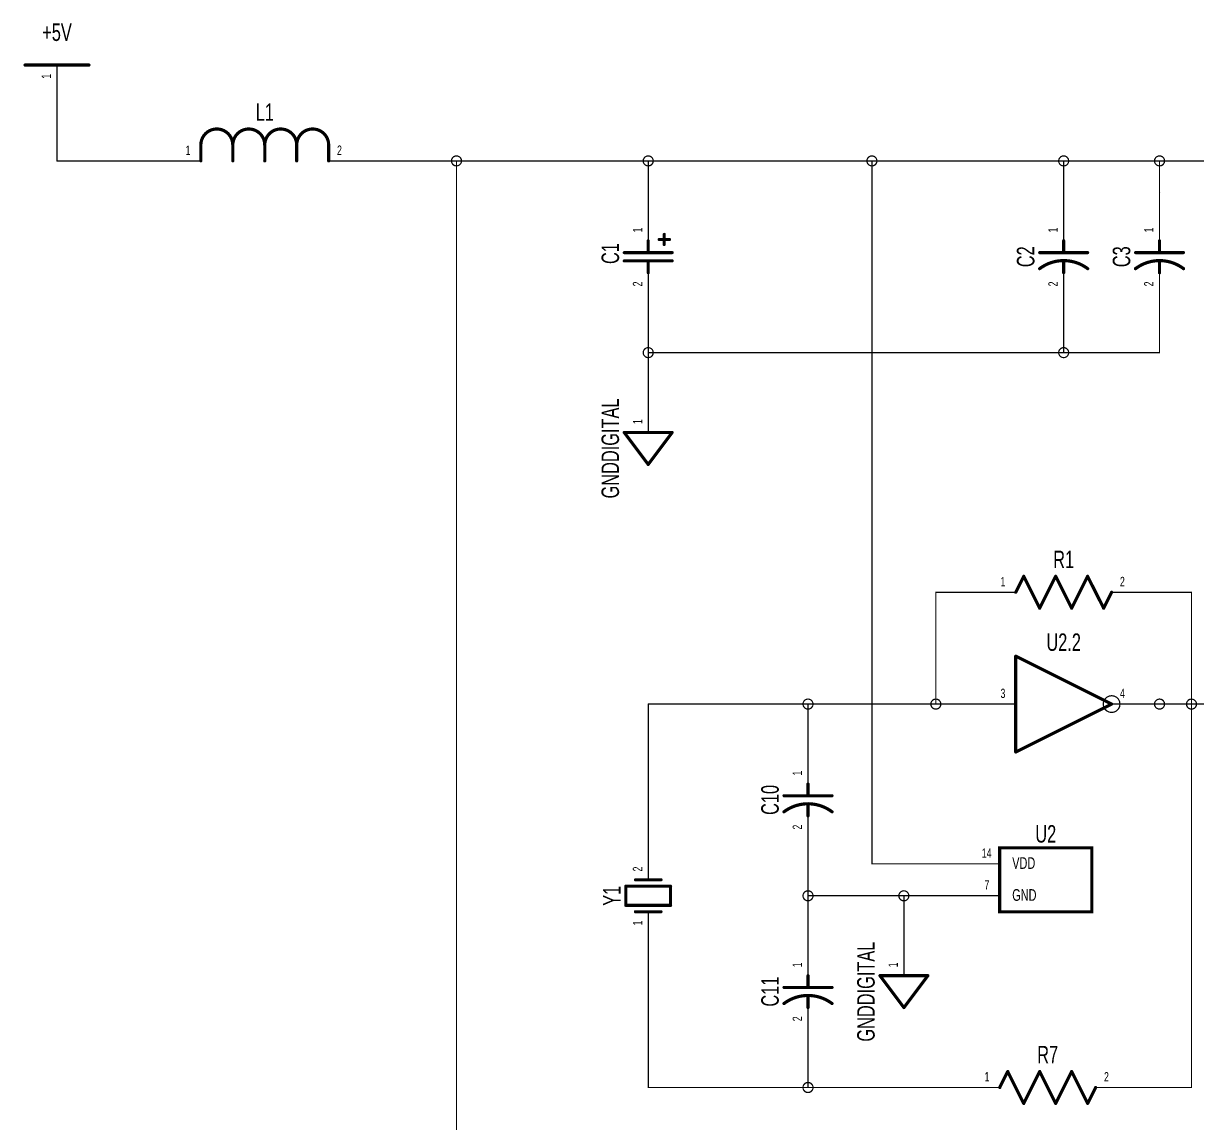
# Model space of a CAD drawing. Extents: x 0 to 18.9, y -0.1 to 8.8.
# Drawn here: x -0.005 to 3.669, y 5.396 to 8.839 of the extents above; entities that cross this region are included whole.
import ezdxf
from ezdxf.enums import TextEntityAlignment as Align

# ---------------------------------------------------------------- set-up
doc = ezdxf.new("R2010")
doc.units = 0
for name, color, linetype in [('Element', 253, 'CONTINUOUS'), ('Net', 50, 'CONTINUOUS'), ('Pin', 50, 'CONTINUOUS')]:
    doc.layers.add(name, color=color, linetype=linetype)

msp = doc.modelspace()

# ---------------------------------------------------------------- linework, layer by layer
at = {"layer": 'Element', "linetype": 'CONTINUOUS'}
for points, const_width in [([(0, 8.7091), (0.2, 8.7091)], 0.0098), ([(0.65, 8.4591), (0.6494, 8.4669), (0.6476, 8.4745), (0.6446, 8.4818), (0.6405, 8.4884), (0.6354, 8.4944), (0.6294, 8.4995), (0.6227, 8.5036), (0.6155, 8.5066), (0.6078, 8.5084), (0.6, 8.5091), (0.5922, 8.5084), (0.5846, 8.5066), (0.5773, 8.5036), (0.5706, 8.4995), (0.5647, 8.4944), (0.5596, 8.4884), (0.5555, 8.4818), (0.5525, 8.4745), (0.5506, 8.4669), (0.55, 8.4591)], 0.01), ([(0.75, 8.4591), (0.7494, 8.4669), (0.7476, 8.4745), (0.7446, 8.4818), (0.7405, 8.4884), (0.7354, 8.4944), (0.7294, 8.4995), (0.7227, 8.5036), (0.7155, 8.5066), (0.7078, 8.5084), (0.7, 8.5091), (0.6922, 8.5084), (0.6846, 8.5066), (0.6773, 8.5036), (0.6706, 8.4995), (0.6647, 8.4944), (0.6596, 8.4884), (0.6555, 8.4818), (0.6525, 8.4745), (0.6506, 8.4669), (0.65, 8.4591)], 0.01), ([(0.85, 8.4591), (0.8494, 8.4669), (0.8476, 8.4745), (0.8446, 8.4818), (0.8405, 8.4884), (0.8354, 8.4944), (0.8294, 8.4995), (0.8227, 8.5036), (0.8155, 8.5066), (0.8078, 8.5084), (0.8, 8.5091), (0.7922, 8.5084), (0.7846, 8.5066), (0.7773, 8.5036), (0.7706, 8.4995), (0.7647, 8.4944), (0.7596, 8.4884), (0.7555, 8.4818), (0.7525, 8.4745), (0.7506, 8.4669), (0.75, 8.4591)], 0.01), ([(0.95, 8.4591), (0.9494, 8.4669), (0.9476, 8.4745), (0.9446, 8.4818), (0.9405, 8.4884), (0.9354, 8.4944), (0.9294, 8.4995), (0.9227, 8.5036), (0.9155, 8.5066), (0.9078, 8.5084), (0.9, 8.5091), (0.8922, 8.5084), (0.8846, 8.5066), (0.8773, 8.5036), (0.8706, 8.4995), (0.8647, 8.4944), (0.8596, 8.4884), (0.8555, 8.4818), (0.8525, 8.4745), (0.8506, 8.4669), (0.85, 8.4591)], 0.01), ([(0.55, 8.4091), (0.55, 8.4591)], 0.0098), ([(0.65, 8.4091), (0.65, 8.4591)], 0.0098), ([(0.75, 8.4091), (0.75, 8.4591)], 0.0098), ([(0.85, 8.4091), (0.85, 8.4591)], 0.0098), ([(0.95, 8.4091), (0.95, 8.4591)], 0.0098), ([(1.95, 8.1591), (1.95, 8.122)], 0.0098), ([(1.9839, 8.163), (2.0165, 8.163)], 0.0098), ([(2, 8.1476), (2, 8.1791)], 0.0098), ([(3.25, 8.1591), (3.25, 8.1221)], 0.0098), ([(3.55, 8.1591), (3.55, 8.1221)], 0.0098), ([(1.8751, 8.122), (2.0249, 8.122)], 0.0098), ([(3.175, 8.1221), (3.325, 8.1221)], 0.0098), ([(3.475, 8.1221), (3.625, 8.1221)], 0.0098), ([(1.8751, 8.0961), (2.0249, 8.0961)], 0.0098), ([(1.95, 8.0591), (1.95, 8.0961)], 0.0098), ([(3.3252, 8.0719), (3.3186, 8.0765), (3.3117, 8.0807), (3.3046, 8.0845), (3.2972, 8.0878), (3.2897, 8.0906), (3.2819, 8.0929), (3.2741, 8.0947), (3.2661, 8.096), (3.2581, 8.0968), (3.25, 8.0971), (3.2419, 8.0968), (3.2339, 8.096), (3.2259, 8.0947), (3.2181, 8.0929), (3.2103, 8.0906), (3.2028, 8.0878), (3.1954, 8.0845), (3.1883, 8.0807), (3.1814, 8.0765), (3.1748, 8.0719)], 0.01), ([(3.25, 8.0971), (3.25, 8.0591)], 0.0098), ([(3.6252, 8.0719), (3.6186, 8.0765), (3.6117, 8.0807), (3.6046, 8.0845), (3.5972, 8.0878), (3.5897, 8.0906), (3.5819, 8.0929), (3.5741, 8.0947), (3.5661, 8.096), (3.5581, 8.0968), (3.55, 8.0971), (3.5419, 8.0968), (3.5339, 8.096), (3.5259, 8.0947), (3.5181, 8.0929), (3.5103, 8.0906), (3.5028, 8.0878), (3.4954, 8.0845), (3.4883, 8.0807), (3.4814, 8.0765), (3.4748, 8.0719)], 0.01), ([(3.55, 8.0971), (3.55, 8.0591)], 0.0098), ([(1.875, 7.5591), (2.025, 7.5591)], 0.0098), ([(1.875, 7.5591), (1.95, 7.4591)], 0.0098), ([(1.95, 7.4591), (2.025, 7.5591)], 0.0098), ([(3.1, 7.0591), (3.125, 7.1091)], 0.0098), ([(3.125, 7.1091), (3.175, 7.0091)], 0.0098), ([(3.175, 7.0091), (3.225, 7.1091)], 0.0098), ([(3.225, 7.1091), (3.275, 7.0091)], 0.0098), ([(3.275, 7.0091), (3.325, 7.1091)], 0.0098), ([(3.325, 7.1091), (3.375, 7.0091)], 0.0098), ([(3.375, 7.0091), (3.4, 7.0591)], 0.0098), ([(3.1, 6.8591), (3.4, 6.7091)], 0.0098), ([(3.1, 6.5591), (3.1, 6.8591)], 0.0098), ([(3.1, 6.5591), (3.4, 6.7091)], 0.0098), ([(2.45, 6.4591), (2.45, 6.4221)], 0.0098), ([(2.5252, 6.3719), (2.5186, 6.3765), (2.5117, 6.3807), (2.5046, 6.3845), (2.4972, 6.3878), (2.4897, 6.3906), (2.4819, 6.3929), (2.4741, 6.3947), (2.4661, 6.396), (2.4581, 6.3968), (2.45, 6.3971), (2.4419, 6.3968), (2.4339, 6.396), (2.4259, 6.3947), (2.4181, 6.3929), (2.4103, 6.3906), (2.4028, 6.3878), (2.3954, 6.3845), (2.3883, 6.3807), (2.3814, 6.3765), (2.3748, 6.3719)], 0.01), ([(2.375, 6.4221), (2.525, 6.4221)], 0.0098), ([(2.45, 6.3971), (2.45, 6.3591)], 0.0098), ([(3.0496, 6.2591), (3.3384, 6.2591), (3.3384, 6.0591), (3.0496, 6.0591), (3.0496, 6.2591)], 0.0098), ([(1.88, 6.0791), (1.88, 6.1391)], 0.0098), ([(1.88, 6.1391), (2.02, 6.1391)], 0.0098), ([(1.91, 6.1591), (1.99, 6.1591)], 0.0098), ([(2.02, 6.1391), (2.02, 6.0791)], 0.0098), ([(2.02, 6.0791), (1.88, 6.0791)], 0.0098), ([(1.91, 6.0591), (1.99, 6.0591)], 0.0098), ([(2.45, 5.8591), (2.45, 5.8221)], 0.0098), ([(2.675, 5.8591), (2.825, 5.8591)], 0.0098), ([(2.675, 5.8591), (2.75, 5.7591)], 0.0098), ([(2.75, 5.7591), (2.825, 5.8591)], 0.0098), ([(2.375, 5.8221), (2.525, 5.8221)], 0.0098), ([(2.5252, 5.7719), (2.5186, 5.7765), (2.5117, 5.7807), (2.5046, 5.7845), (2.4972, 5.7878), (2.4897, 5.7906), (2.4819, 5.7929), (2.4741, 5.7947), (2.4661, 5.796), (2.4581, 5.7968), (2.45, 5.7971), (2.4419, 5.7968), (2.4339, 5.796), (2.4259, 5.7947), (2.4181, 5.7929), (2.4103, 5.7906), (2.4028, 5.7878), (2.3954, 5.7845), (2.3883, 5.7807), (2.3814, 5.7765), (2.3748, 5.7719)], 0.01), ([(2.45, 5.7971), (2.45, 5.7591)], 0.0098), ([(3.05, 5.5091), (3.075, 5.5591)], 0.0098), ([(3.075, 5.5591), (3.125, 5.4591)], 0.0098), ([(3.125, 5.4591), (3.175, 5.5591)], 0.0098), ([(3.175, 5.5591), (3.225, 5.4591)], 0.0098), ([(3.225, 5.4591), (3.275, 5.5591)], 0.0098), ([(3.275, 5.5591), (3.325, 5.4591)], 0.0098), ([(3.325, 5.4591), (3.35, 5.5091)], 0.0098)]:
    msp.add_lwpolyline(points, dxfattribs=dict(at, const_width=const_width))
for points, const_width in [([(-0.0025, 8.7091, 1), (0.0025, 8.7091, 1), (-0.0025, 8.7091, 1)], 0.0049), ([(0.1975, 8.7091, 1), (0.2025, 8.7091, 1), (0.1975, 8.7091, 1)], 0.0049), ([(0.5475, 8.4591, 1), (0.5525, 8.4591, 1), (0.5475, 8.4591, 1)], 0.005), ([(0.5475, 8.4591, 1), (0.5525, 8.4591, 1), (0.5475, 8.4591, 1)], 0.0049), ([(0.6475, 8.4591, 1), (0.6525, 8.4591, 1), (0.6475, 8.4591, 1)], 0.005), ([(0.6475, 8.4591, 1), (0.6525, 8.4591, 1), (0.6475, 8.4591, 1)], 0.005), ([(0.6475, 8.4591, 1), (0.6525, 8.4591, 1), (0.6475, 8.4591, 1)], 0.0049), ([(0.7475, 8.4591, 1), (0.7525, 8.4591, 1), (0.7475, 8.4591, 1)], 0.005), ([(0.7475, 8.4591, 1), (0.7525, 8.4591, 1), (0.7475, 8.4591, 1)], 0.005), ([(0.7475, 8.4591, 1), (0.7525, 8.4591, 1), (0.7475, 8.4591, 1)], 0.0049), ([(0.8475, 8.4591, 1), (0.8525, 8.4591, 1), (0.8475, 8.4591, 1)], 0.005), ([(0.8475, 8.4591, 1), (0.8525, 8.4591, 1), (0.8475, 8.4591, 1)], 0.005), ([(0.8475, 8.4591, 1), (0.8525, 8.4591, 1), (0.8475, 8.4591, 1)], 0.0049), ([(0.9475, 8.4591, 1), (0.9525, 8.4591, 1), (0.9475, 8.4591, 1)], 0.005), ([(0.9475, 8.4591, 1), (0.9525, 8.4591, 1), (0.9475, 8.4591, 1)], 0.0049), ([(0.5475, 8.4091, 1), (0.5525, 8.4091, 1), (0.5475, 8.4091, 1)], 0.0049), ([(0.6475, 8.4091, 1), (0.6525, 8.4091, 1), (0.6475, 8.4091, 1)], 0.0049), ([(0.7475, 8.4091, 1), (0.7525, 8.4091, 1), (0.7475, 8.4091, 1)], 0.0049), ([(0.8475, 8.4091, 1), (0.8525, 8.4091, 1), (0.8475, 8.4091, 1)], 0.0049), ([(0.9475, 8.4091, 1), (0.9525, 8.4091, 1), (0.9475, 8.4091, 1)], 0.0049), ([(1.9475, 8.1591, 1), (1.9525, 8.1591, 1), (1.9475, 8.1591, 1)], 0.0049), ([(1.9815, 8.163, 1), (1.9864, 8.163, 1), (1.9815, 8.163, 1)], 0.0049), ([(1.9975, 8.1791, 1), (2.0025, 8.1791, 1), (1.9975, 8.1791, 1)], 0.0049), ([(2.0141, 8.163, 1), (2.019, 8.163, 1), (2.0141, 8.163, 1)], 0.0049), ([(3.2475, 8.1591, 1), (3.2525, 8.1591, 1), (3.2475, 8.1591, 1)], 0.0049), ([(3.5475, 8.1591, 1), (3.5525, 8.1591, 1), (3.5475, 8.1591, 1)], 0.0049), ([(1.8726, 8.122, 1), (1.8775, 8.122, 1), (1.8726, 8.122, 1)], 0.0049), ([(1.9475, 8.122, 1), (1.9525, 8.122, 1), (1.9475, 8.122, 1)], 0.0049), ([(1.9975, 8.1476, 1), (2.0025, 8.1476, 1), (1.9975, 8.1476, 1)], 0.0049), ([(2.0225, 8.122, 1), (2.0274, 8.122, 1), (2.0225, 8.122, 1)], 0.0049), ([(3.1725, 8.1221, 1), (3.1775, 8.1221, 1), (3.1725, 8.1221, 1)], 0.0049), ([(3.2475, 8.1221, 1), (3.2525, 8.1221, 1), (3.2475, 8.1221, 1)], 0.0049), ([(3.3225, 8.1221, 1), (3.3275, 8.1221, 1), (3.3225, 8.1221, 1)], 0.0049), ([(3.4725, 8.1221, 1), (3.4775, 8.1221, 1), (3.4725, 8.1221, 1)], 0.0049), ([(3.5475, 8.1221, 1), (3.5525, 8.1221, 1), (3.5475, 8.1221, 1)], 0.0049), ([(3.6225, 8.1221, 1), (3.6275, 8.1221, 1), (3.6225, 8.1221, 1)], 0.0049), ([(1.8726, 8.0961, 1), (1.8775, 8.0961, 1), (1.8726, 8.0961, 1)], 0.0049), ([(1.9475, 8.0961, 1), (1.9525, 8.0961, 1), (1.9475, 8.0961, 1)], 0.0049), ([(2.0225, 8.0961, 1), (2.0274, 8.0961, 1), (2.0225, 8.0961, 1)], 0.0049), ([(3.2475, 8.0971, 1), (3.2525, 8.0971, 1), (3.2475, 8.0971, 1)], 0.0049), ([(3.5475, 8.0971, 1), (3.5525, 8.0971, 1), (3.5475, 8.0971, 1)], 0.0049), ([(1.9475, 8.0591, 1), (1.9525, 8.0591, 1), (1.9475, 8.0591, 1)], 0.0049), ([(3.1723, 8.0719, 1), (3.1773, 8.0719, 1), (3.1723, 8.0719, 1)], 0.005), ([(3.2475, 8.0591, 1), (3.2525, 8.0591, 1), (3.2475, 8.0591, 1)], 0.0049), ([(3.3227, 8.0719, 1), (3.3277, 8.0719, 1), (3.3227, 8.0719, 1)], 0.005), ([(3.4723, 8.0719, 1), (3.4773, 8.0719, 1), (3.4723, 8.0719, 1)], 0.005), ([(3.5475, 8.0591, 1), (3.5525, 8.0591, 1), (3.5475, 8.0591, 1)], 0.0049), ([(3.6227, 8.0719, 1), (3.6277, 8.0719, 1), (3.6227, 8.0719, 1)], 0.005), ([(1.8725, 7.5591, 1), (1.8775, 7.5591, 1), (1.8725, 7.5591, 1)], 0.0049), ([(1.8725, 7.5591, 1), (1.8775, 7.5591, 1), (1.8725, 7.5591, 1)], 0.0049), ([(2.0225, 7.5591, 1), (2.0275, 7.5591, 1), (2.0225, 7.5591, 1)], 0.0049), ([(2.0225, 7.5591, 1), (2.0275, 7.5591, 1), (2.0225, 7.5591, 1)], 0.0049), ([(1.9475, 7.4591, 1), (1.9525, 7.4591, 1), (1.9475, 7.4591, 1)], 0.0049), ([(1.9475, 7.4591, 1), (1.9525, 7.4591, 1), (1.9475, 7.4591, 1)], 0.0049), ([(3.1225, 7.1091, 1), (3.1275, 7.1091, 1), (3.1225, 7.1091, 1)], 0.0049), ([(3.1225, 7.1091, 1), (3.1275, 7.1091, 1), (3.1225, 7.1091, 1)], 0.0049), ([(3.2225, 7.1091, 1), (3.2275, 7.1091, 1), (3.2225, 7.1091, 1)], 0.0049), ([(3.2225, 7.1091, 1), (3.2275, 7.1091, 1), (3.2225, 7.1091, 1)], 0.0049), ([(3.3225, 7.1091, 1), (3.3275, 7.1091, 1), (3.3225, 7.1091, 1)], 0.0049), ([(3.3225, 7.1091, 1), (3.3275, 7.1091, 1), (3.3225, 7.1091, 1)], 0.0049), ([(3.0975, 7.0591, 1), (3.1025, 7.0591, 1), (3.0975, 7.0591, 1)], 0.0049), ([(3.3975, 7.0591, 1), (3.4025, 7.0591, 1), (3.3975, 7.0591, 1)], 0.0049), ([(3.1725, 7.0091, 1), (3.1775, 7.0091, 1), (3.1725, 7.0091, 1)], 0.0049), ([(3.1725, 7.0091, 1), (3.1775, 7.0091, 1), (3.1725, 7.0091, 1)], 0.0049), ([(3.2725, 7.0091, 1), (3.2775, 7.0091, 1), (3.2725, 7.0091, 1)], 0.0049), ([(3.2725, 7.0091, 1), (3.2775, 7.0091, 1), (3.2725, 7.0091, 1)], 0.0049), ([(3.3725, 7.0091, 1), (3.3775, 7.0091, 1), (3.3725, 7.0091, 1)], 0.0049), ([(3.3725, 7.0091, 1), (3.3775, 7.0091, 1), (3.3725, 7.0091, 1)], 0.0049), ([(3.0975, 6.8591, 1), (3.1025, 6.8591, 1), (3.0975, 6.8591, 1)], 0.0049), ([(3.0975, 6.8591, 1), (3.1025, 6.8591, 1), (3.0975, 6.8591, 1)], 0.0049), ([(3.3975, 6.7091, 1), (3.4025, 6.7091, 1), (3.3975, 6.7091, 1)], 0.0049), ([(3.3975, 6.7091, 1), (3.4025, 6.7091, 1), (3.3975, 6.7091, 1)], 0.0049), ([(3.0975, 6.5591, 1), (3.1025, 6.5591, 1), (3.0975, 6.5591, 1)], 0.0049), ([(3.0975, 6.5591, 1), (3.1025, 6.5591, 1), (3.0975, 6.5591, 1)], 0.0049), ([(2.4475, 6.4591, 1), (2.4525, 6.4591, 1), (2.4475, 6.4591, 1)], 0.0049), ([(2.3725, 6.4221, 1), (2.3775, 6.4221, 1), (2.3725, 6.4221, 1)], 0.0049), ([(2.4475, 6.4221, 1), (2.4525, 6.4221, 1), (2.4475, 6.4221, 1)], 0.0049), ([(2.4475, 6.3971, 1), (2.4525, 6.3971, 1), (2.4475, 6.3971, 1)], 0.0049), ([(2.5225, 6.4221, 1), (2.5275, 6.4221, 1), (2.5225, 6.4221, 1)], 0.0049), ([(2.3723, 6.3719, 1), (2.3773, 6.3719, 1), (2.3723, 6.3719, 1)], 0.005), ([(2.4475, 6.3591, 1), (2.4525, 6.3591, 1), (2.4475, 6.3591, 1)], 0.0049), ([(2.5227, 6.3719, 1), (2.5277, 6.3719, 1), (2.5227, 6.3719, 1)], 0.005), ([(1.8775, 6.1391, 1), (1.8825, 6.1391, 1), (1.8775, 6.1391, 1)], 0.0049), ([(1.8775, 6.1391, 1), (1.8825, 6.1391, 1), (1.8775, 6.1391, 1)], 0.0049), ([(1.9075, 6.1591, 1), (1.9125, 6.1591, 1), (1.9075, 6.1591, 1)], 0.0049), ([(1.9875, 6.1591, 1), (1.9925, 6.1591, 1), (1.9875, 6.1591, 1)], 0.0049), ([(2.0175, 6.1391, 1), (2.0225, 6.1391, 1), (2.0175, 6.1391, 1)], 0.0049), ([(2.0175, 6.1391, 1), (2.0225, 6.1391, 1), (2.0175, 6.1391, 1)], 0.0049), ([(1.8775, 6.0791, 1), (1.8825, 6.0791, 1), (1.8775, 6.0791, 1)], 0.0049), ([(1.8775, 6.0791, 1), (1.8825, 6.0791, 1), (1.8775, 6.0791, 1)], 0.0049), ([(1.9075, 6.0591, 1), (1.9125, 6.0591, 1), (1.9075, 6.0591, 1)], 0.0049), ([(1.9875, 6.0591, 1), (1.9925, 6.0591, 1), (1.9875, 6.0591, 1)], 0.0049), ([(2.0175, 6.0791, 1), (2.0225, 6.0791, 1), (2.0175, 6.0791, 1)], 0.0049), ([(2.0175, 6.0791, 1), (2.0225, 6.0791, 1), (2.0175, 6.0791, 1)], 0.0049), ([(2.4475, 5.8591, 1), (2.4525, 5.8591, 1), (2.4475, 5.8591, 1)], 0.0049), ([(2.6725, 5.8591, 1), (2.6775, 5.8591, 1), (2.6725, 5.8591, 1)], 0.0049), ([(2.6725, 5.8591, 1), (2.6775, 5.8591, 1), (2.6725, 5.8591, 1)], 0.0049), ([(2.8225, 5.8591, 1), (2.8275, 5.8591, 1), (2.8225, 5.8591, 1)], 0.0049), ([(2.8225, 5.8591, 1), (2.8275, 5.8591, 1), (2.8225, 5.8591, 1)], 0.0049), ([(2.3725, 5.8221, 1), (2.3775, 5.8221, 1), (2.3725, 5.8221, 1)], 0.0049), ([(2.4475, 5.8221, 1), (2.4525, 5.8221, 1), (2.4475, 5.8221, 1)], 0.0049), ([(2.5225, 5.8221, 1), (2.5275, 5.8221, 1), (2.5225, 5.8221, 1)], 0.0049), ([(2.3723, 5.7719, 1), (2.3773, 5.7719, 1), (2.3723, 5.7719, 1)], 0.005), ([(2.4475, 5.7971, 1), (2.4525, 5.7971, 1), (2.4475, 5.7971, 1)], 0.0049), ([(2.5227, 5.7719, 1), (2.5277, 5.7719, 1), (2.5227, 5.7719, 1)], 0.005), ([(2.4475, 5.7591, 1), (2.4525, 5.7591, 1), (2.4475, 5.7591, 1)], 0.0049), ([(2.7475, 5.7591, 1), (2.7525, 5.7591, 1), (2.7475, 5.7591, 1)], 0.0049), ([(2.7475, 5.7591, 1), (2.7525, 5.7591, 1), (2.7475, 5.7591, 1)], 0.0049), ([(3.0725, 5.5591, 1), (3.0775, 5.5591, 1), (3.0725, 5.5591, 1)], 0.0049), ([(3.0725, 5.5591, 1), (3.0775, 5.5591, 1), (3.0725, 5.5591, 1)], 0.0049), ([(3.1725, 5.5591, 1), (3.1775, 5.5591, 1), (3.1725, 5.5591, 1)], 0.0049), ([(3.1725, 5.5591, 1), (3.1775, 5.5591, 1), (3.1725, 5.5591, 1)], 0.0049), ([(3.2725, 5.5591, 1), (3.2775, 5.5591, 1), (3.2725, 5.5591, 1)], 0.0049), ([(3.2725, 5.5591, 1), (3.2775, 5.5591, 1), (3.2725, 5.5591, 1)], 0.0049), ([(3.0475, 5.5091, 1), (3.0525, 5.5091, 1), (3.0475, 5.5091, 1)], 0.0049), ([(3.3475, 5.5091, 1), (3.3525, 5.5091, 1), (3.3475, 5.5091, 1)], 0.0049), ([(3.1225, 5.4591, 1), (3.1275, 5.4591, 1), (3.1225, 5.4591, 1)], 0.0049), ([(3.1225, 5.4591, 1), (3.1275, 5.4591, 1), (3.1225, 5.4591, 1)], 0.0049), ([(3.2225, 5.4591, 1), (3.2275, 5.4591, 1), (3.2225, 5.4591, 1)], 0.0049), ([(3.2225, 5.4591, 1), (3.2275, 5.4591, 1), (3.2225, 5.4591, 1)], 0.0049), ([(3.3225, 5.4591, 1), (3.3275, 5.4591, 1), (3.3225, 5.4591, 1)], 0.0049), ([(3.3225, 5.4591, 1), (3.3275, 5.4591, 1), (3.3225, 5.4591, 1)], 0.0049)]:
    msp.add_lwpolyline(points, format="xyb", dxfattribs=dict(at, const_width=const_width))
at = {"layer": 'Net', "linetype": 'CONTINUOUS', "const_width": 0.002}
for points in [[(0.099, 8.5591, 1), (0.101, 8.5591, 1), (0.099, 8.5591, 1)], [(0.099, 8.4091, 1), (0.101, 8.4091, 1), (0.099, 8.4091, 1)], [(0.099, 8.4091, 1), (0.101, 8.4091, 1), (0.099, 8.4091, 1)], [(0.399, 8.4091, 1), (0.401, 8.4091, 1), (0.399, 8.4091, 1)], [(1.099, 8.4091, 1), (1.101, 8.4091, 1), (1.099, 8.4091, 1)], [(1.3333, 8.4091, 1), (1.3352, 8.4091, 1), (1.3333, 8.4091, 1)], [(1.349, 8.4091, 1), (1.351, 8.4091, 1), (1.349, 8.4091, 1)], [(1.9333, 8.4091, 1), (1.9352, 8.4091, 1), (1.9333, 8.4091, 1)], [(1.949, 8.4091, 1), (1.951, 8.4091, 1), (1.949, 8.4091, 1)], [(2.6333, 8.4091, 1), (2.6352, 8.4091, 1), (2.6333, 8.4091, 1)], [(2.649, 8.4091, 1), (2.651, 8.4091, 1), (2.649, 8.4091, 1)], [(3.2333, 8.4091, 1), (3.2352, 8.4091, 1), (3.2333, 8.4091, 1)], [(3.249, 8.4091, 1), (3.251, 8.4091, 1), (3.249, 8.4091, 1)], [(3.5333, 8.4091, 1), (3.5352, 8.4091, 1), (3.5333, 8.4091, 1)], [(3.549, 8.4091, 1), (3.551, 8.4091, 1), (3.549, 8.4091, 1)], [(1.949, 8.3091, 1), (1.951, 8.3091, 1), (1.949, 8.3091, 1)], [(3.249, 8.3091, 1), (3.251, 8.3091, 1), (3.249, 8.3091, 1)], [(3.549, 8.3091, 1), (3.551, 8.3091, 1), (3.549, 8.3091, 1)], [(1.949, 7.9091, 1), (1.951, 7.9091, 1), (1.949, 7.9091, 1)], [(3.249, 7.9091, 1), (3.251, 7.9091, 1), (3.249, 7.9091, 1)], [(3.549, 7.9091, 1), (3.551, 7.9091, 1), (3.549, 7.9091, 1)], [(1.9333, 7.8091, 1), (1.9352, 7.8091, 1), (1.9333, 7.8091, 1)], [(1.949, 7.8091, 1), (1.951, 7.8091, 1), (1.949, 7.8091, 1)], [(3.2333, 7.8091, 1), (3.2352, 7.8091, 1), (3.2333, 7.8091, 1)], [(3.249, 7.8091, 1), (3.251, 7.8091, 1), (3.249, 7.8091, 1)], [(3.549, 7.8091, 1), (3.551, 7.8091, 1), (3.549, 7.8091, 1)], [(3.549, 7.8091, 1), (3.551, 7.8091, 1), (3.549, 7.8091, 1)], [(1.949, 7.7091, 1), (1.951, 7.7091, 1), (1.949, 7.7091, 1)], [(2.849, 7.0591, 1), (2.851, 7.0591, 1), (2.849, 7.0591, 1)], [(2.849, 7.0591, 1), (2.851, 7.0591, 1), (2.849, 7.0591, 1)], [(2.949, 7.0591, 1), (2.951, 7.0591, 1), (2.949, 7.0591, 1)], [(3.549, 7.0591, 1), (3.551, 7.0591, 1), (3.549, 7.0591, 1)], [(3.649, 7.0591, 1), (3.651, 7.0591, 1), (3.649, 7.0591, 1)], [(3.649, 7.0591, 1), (3.651, 7.0591, 1), (3.649, 7.0591, 1)], [(1.949, 6.7091, 1), (1.951, 6.7091, 1), (1.949, 6.7091, 1)], [(1.949, 6.7091, 1), (1.951, 6.7091, 1), (1.949, 6.7091, 1)], [(2.4333, 6.7091, 1), (2.4352, 6.7091, 1), (2.4333, 6.7091, 1)], [(2.449, 6.7091, 1), (2.451, 6.7091, 1), (2.449, 6.7091, 1)], [(2.449, 6.7091, 1), (2.451, 6.7091, 1), (2.449, 6.7091, 1)], [(2.449, 6.7091, 1), (2.451, 6.7091, 1), (2.449, 6.7091, 1)], [(2.8333, 6.7091, 1), (2.8352, 6.7091, 1), (2.8333, 6.7091, 1)], [(2.849, 6.7091, 1), (2.851, 6.7091, 1), (2.849, 6.7091, 1)], [(2.949, 6.7091, 1), (2.951, 6.7091, 1), (2.949, 6.7091, 1)], [(3.5333, 6.7091, 1), (3.5352, 6.7091, 1), (3.5333, 6.7091, 1)], [(3.549, 6.7091, 1), (3.551, 6.7091, 1), (3.549, 6.7091, 1)], [(3.549, 6.7091, 1), (3.551, 6.7091, 1), (3.549, 6.7091, 1)], [(3.549, 6.7091, 1), (3.551, 6.7091, 1), (3.549, 6.7091, 1)], [(3.549, 6.7091, 1), (3.551, 6.7091, 1), (3.549, 6.7091, 1)], [(3.6333, 6.7091, 1), (3.6352, 6.7091, 1), (3.6333, 6.7091, 1)], [(3.649, 6.7091, 1), (3.651, 6.7091, 1), (3.649, 6.7091, 1)], [(3.649, 6.7091, 1), (3.651, 6.7091, 1), (3.649, 6.7091, 1)], [(3.649, 6.7091, 1), (3.651, 6.7091, 1), (3.649, 6.7091, 1)], [(3.649, 6.7091, 1), (3.651, 6.7091, 1), (3.649, 6.7091, 1)], [(2.449, 6.6091, 1), (2.451, 6.6091, 1), (2.449, 6.6091, 1)], [(1.949, 6.3091, 1), (1.951, 6.3091, 1), (1.949, 6.3091, 1)], [(2.449, 6.2091, 1), (2.451, 6.2091, 1), (2.449, 6.2091, 1)], [(2.649, 6.2091, 1), (2.651, 6.2091, 1), (2.649, 6.2091, 1)], [(2.649, 6.2091, 1), (2.651, 6.2091, 1), (2.649, 6.2091, 1)], [(2.8987, 6.2091, 1), (2.9006, 6.2091, 1), (2.8987, 6.2091, 1)], [(2.4333, 6.1091, 1), (2.4352, 6.1091, 1), (2.4333, 6.1091, 1)], [(2.449, 6.1091, 1), (2.451, 6.1091, 1), (2.449, 6.1091, 1)], [(2.7333, 6.1091, 1), (2.7352, 6.1091, 1), (2.7333, 6.1091, 1)], [(2.749, 6.1091, 1), (2.751, 6.1091, 1), (2.749, 6.1091, 1)], [(2.749, 6.1091, 1), (2.751, 6.1091, 1), (2.749, 6.1091, 1)], [(2.749, 6.1091, 1), (2.751, 6.1091, 1), (2.749, 6.1091, 1)], [(2.8987, 6.1091, 1), (2.9006, 6.1091, 1), (2.8987, 6.1091, 1)], [(2.449, 6.0091, 1), (2.451, 6.0091, 1), (2.449, 6.0091, 1)], [(2.749, 6.0091, 1), (2.751, 6.0091, 1), (2.749, 6.0091, 1)], [(1.949, 5.9091, 1), (1.951, 5.9091, 1), (1.949, 5.9091, 1)], [(2.449, 5.6091, 1), (2.451, 5.6091, 1), (2.449, 5.6091, 1)], [(1.949, 5.5091, 1), (1.951, 5.5091, 1), (1.949, 5.5091, 1)], [(1.949, 5.5091, 1), (1.951, 5.5091, 1), (1.949, 5.5091, 1)], [(2.4333, 5.5091, 1), (2.4352, 5.5091, 1), (2.4333, 5.5091, 1)], [(2.449, 5.5091, 1), (2.451, 5.5091, 1), (2.449, 5.5091, 1)], [(2.449, 5.5091, 1), (2.451, 5.5091, 1), (2.449, 5.5091, 1)], [(2.449, 5.5091, 1), (2.451, 5.5091, 1), (2.449, 5.5091, 1)], [(2.899, 5.5091, 1), (2.901, 5.5091, 1), (2.899, 5.5091, 1)], [(3.499, 5.5091, 1), (3.501, 5.5091, 1), (3.499, 5.5091, 1)], [(3.649, 5.5091, 1), (3.651, 5.5091, 1), (3.649, 5.5091, 1)], [(3.649, 5.5091, 1), (3.651, 5.5091, 1), (3.649, 5.5091, 1)]]:
    msp.add_lwpolyline(points, format="xyb", dxfattribs=at)
at = {"layer": 'Net', "linetype": 'CONTINUOUS', "const_width": 0.0039}
for points in [[(0.1, 8.5591), (0.1, 8.4091)], [(1.3343, 8.4091), (1.335, 8.4042), (1.3373, 8.3998), (1.3407, 8.3963), (1.3451, 8.3941), (1.35, 8.3933), (1.3549, 8.3941), (1.3593, 8.3963), (1.3627, 8.3998), (1.365, 8.4042), (1.3657, 8.4091), (1.365, 8.4139), (1.3627, 8.4183), (1.3593, 8.4218), (1.3549, 8.424), (1.35, 8.4248), (1.3451, 8.424), (1.3407, 8.4218), (1.3373, 8.4183), (1.335, 8.4139), (1.3343, 8.4091)], [(1.9343, 8.4091), (1.935, 8.4042), (1.9373, 8.3998), (1.9407, 8.3963), (1.9451, 8.3941), (1.95, 8.3933), (1.9549, 8.3941), (1.9593, 8.3963), (1.9627, 8.3998), (1.965, 8.4042), (1.9657, 8.4091), (1.965, 8.4139), (1.9627, 8.4183), (1.9593, 8.4218), (1.9549, 8.424), (1.95, 8.4248), (1.9451, 8.424), (1.9407, 8.4218), (1.9373, 8.4183), (1.935, 8.4139), (1.9343, 8.4091)], [(2.6343, 8.4091), (2.635, 8.4042), (2.6373, 8.3998), (2.6407, 8.3963), (2.6451, 8.3941), (2.65, 8.3933), (2.6549, 8.3941), (2.6593, 8.3963), (2.6627, 8.3998), (2.665, 8.4042), (2.6657, 8.4091), (2.665, 8.4139), (2.6627, 8.4183), (2.6593, 8.4218), (2.6549, 8.424), (2.65, 8.4248), (2.6451, 8.424), (2.6407, 8.4218), (2.6373, 8.4183), (2.635, 8.4139), (2.6343, 8.4091)], [(3.2343, 8.4091), (3.235, 8.4042), (3.2373, 8.3998), (3.2407, 8.3963), (3.2451, 8.3941), (3.25, 8.3933), (3.2549, 8.3941), (3.2593, 8.3963), (3.2627, 8.3998), (3.265, 8.4042), (3.2657, 8.4091), (3.265, 8.4139), (3.2627, 8.4183), (3.2593, 8.4218), (3.2549, 8.424), (3.25, 8.4248), (3.2451, 8.424), (3.2407, 8.4218), (3.2373, 8.4183), (3.235, 8.4139), (3.2343, 8.4091)], [(3.5343, 8.4091), (3.535, 8.4042), (3.5373, 8.3998), (3.5407, 8.3963), (3.5451, 8.3941), (3.55, 8.3933), (3.5549, 8.3941), (3.5593, 8.3963), (3.5627, 8.3998), (3.565, 8.4042), (3.5657, 8.4091), (3.565, 8.4139), (3.5627, 8.4183), (3.5593, 8.4218), (3.5549, 8.424), (3.55, 8.4248), (3.5451, 8.424), (3.5407, 8.4218), (3.5373, 8.4183), (3.535, 8.4139), (3.5343, 8.4091)], [(0.1, 8.4091), (0.4, 8.4091)], [(1.1, 8.4091), (7.8, 8.4091)], [(1.35, 5.0591), (1.35, 8.4091)], [(1.95, 8.3091), (1.95, 8.4091)], [(2.65, 6.2091), (2.65, 8.4091)], [(3.25, 8.3091), (3.25, 8.4091)], [(3.55, 8.3091), (3.55, 8.4091)], [(1.95, 7.7091), (1.95, 7.9091)], [(3.25, 7.9091), (3.25, 7.8091)], [(3.55, 7.9091), (3.55, 7.8091)], [(1.9343, 7.8091), (1.935, 7.8042), (1.9373, 7.7998), (1.9407, 7.7963), (1.9451, 7.7941), (1.95, 7.7933), (1.9549, 7.7941), (1.9593, 7.7963), (1.9627, 7.7998), (1.965, 7.8042), (1.9657, 7.8091), (1.965, 7.8139), (1.9627, 7.8183), (1.9593, 7.8218), (1.9549, 7.824), (1.95, 7.8248), (1.9451, 7.824), (1.9407, 7.8218), (1.9373, 7.8183), (1.935, 7.8139), (1.9343, 7.8091)], [(3.2343, 7.8091), (3.235, 7.8042), (3.2373, 7.7998), (3.2407, 7.7963), (3.2451, 7.7941), (3.25, 7.7933), (3.2549, 7.7941), (3.2593, 7.7963), (3.2627, 7.7998), (3.265, 7.8042), (3.2657, 7.8091), (3.265, 7.8139), (3.2627, 7.8183), (3.2593, 7.8218), (3.2549, 7.824), (3.25, 7.8248), (3.2451, 7.824), (3.2407, 7.8218), (3.2373, 7.8183), (3.235, 7.8139), (3.2343, 7.8091)], [(3.55, 7.8091), (1.95, 7.8091)], [(2.95, 7.0591), (2.85, 7.0591)], [(2.85, 7.0591), (2.85, 6.7091)], [(3.55, 7.0591), (3.65, 7.0591)], [(3.65, 7.0591), (3.65, 6.7091)], [(2.4343, 6.7091), (2.435, 6.7042), (2.4373, 6.6998), (2.4407, 6.6963), (2.4451, 6.6941), (2.45, 6.6933), (2.4549, 6.6941), (2.4593, 6.6963), (2.4627, 6.6998), (2.465, 6.7042), (2.4657, 6.7091), (2.465, 6.7139), (2.4627, 6.7183), (2.4593, 6.7218), (2.4549, 6.724), (2.45, 6.7248), (2.4451, 6.724), (2.4407, 6.7218), (2.4373, 6.7183), (2.435, 6.7139), (2.4343, 6.7091)], [(2.8343, 6.7091), (2.835, 6.7042), (2.8373, 6.6998), (2.8407, 6.6963), (2.8451, 6.6941), (2.85, 6.6933), (2.8549, 6.6941), (2.8593, 6.6963), (2.8627, 6.6998), (2.865, 6.7042), (2.8657, 6.7091), (2.865, 6.7139), (2.8627, 6.7183), (2.8593, 6.7218), (2.8549, 6.724), (2.85, 6.7248), (2.8451, 6.724), (2.8407, 6.7218), (2.8373, 6.7183), (2.835, 6.7139), (2.8343, 6.7091)], [(3.5343, 6.7091), (3.535, 6.7042), (3.5373, 6.6998), (3.5407, 6.6963), (3.5451, 6.6941), (3.55, 6.6933), (3.5549, 6.6941), (3.5593, 6.6963), (3.5627, 6.6998), (3.565, 6.7042), (3.5657, 6.7091), (3.565, 6.7139), (3.5627, 6.7183), (3.5593, 6.7218), (3.5549, 6.724), (3.55, 6.7248), (3.5451, 6.724), (3.5407, 6.7218), (3.5373, 6.7183), (3.535, 6.7139), (3.5343, 6.7091)], [(3.6343, 6.7091), (3.635, 6.7042), (3.6373, 6.6998), (3.6407, 6.6963), (3.6451, 6.6941), (3.65, 6.6933), (3.6549, 6.6941), (3.6593, 6.6963), (3.6627, 6.6998), (3.665, 6.7042), (3.6657, 6.7091), (3.665, 6.7139), (3.6627, 6.7183), (3.6593, 6.7218), (3.6549, 6.724), (3.65, 6.7248), (3.6451, 6.724), (3.6407, 6.7218), (3.6373, 6.7183), (3.635, 6.7139), (3.6343, 6.7091)], [(2.45, 6.7091), (1.95, 6.7091)], [(1.95, 6.7091), (1.95, 6.3091)], [(2.45, 6.6091), (2.45, 6.7091)], [(2.95, 6.7091), (2.45, 6.7091)], [(3.65, 6.7091), (3.55, 6.7091)], [(3.8, 6.7091), (3.55, 6.7091)], [(3.55, 6.7091), (3.55, 6.7091)], [(3.55, 6.7091), (3.55, 6.7091)], [(3.65, 5.5091), (3.65, 6.7091)], [(3.65, 6.7091), (3.65, 6.7091)], [(2.45, 6.2091), (2.45, 6.0091)], [(2.8996, 6.2091), (2.65, 6.2091)], [(2.4343, 6.1091), (2.435, 6.1042), (2.4373, 6.0998), (2.4407, 6.0963), (2.4451, 6.0941), (2.45, 6.0933), (2.4549, 6.0941), (2.4593, 6.0963), (2.4627, 6.0998), (2.465, 6.1042), (2.4657, 6.1091), (2.465, 6.1139), (2.4627, 6.1183), (2.4593, 6.1218), (2.4549, 6.124), (2.45, 6.1248), (2.4451, 6.124), (2.4407, 6.1218), (2.4373, 6.1183), (2.435, 6.1139), (2.4343, 6.1091)], [(2.75, 6.1091), (2.45, 6.1091)], [(2.7343, 6.1091), (2.735, 6.1042), (2.7373, 6.0998), (2.7407, 6.0963), (2.7451, 6.0941), (2.75, 6.0933), (2.7549, 6.0941), (2.7593, 6.0963), (2.7627, 6.0998), (2.765, 6.1042), (2.7657, 6.1091), (2.765, 6.1139), (2.7627, 6.1183), (2.7593, 6.1218), (2.7549, 6.124), (2.75, 6.1248), (2.7451, 6.124), (2.7407, 6.1218), (2.7373, 6.1183), (2.735, 6.1139), (2.7343, 6.1091)], [(2.75, 6.0091), (2.75, 6.1091)], [(2.8996, 6.1091), (2.75, 6.1091)], [(1.95, 5.5091), (1.95, 5.9091)], [(2.45, 5.6091), (2.45, 5.5091)], [(2.45, 5.5091), (1.95, 5.5091)], [(2.4343, 5.5091), (2.435, 5.5042), (2.4373, 5.4998), (2.4407, 5.4963), (2.4451, 5.4941), (2.45, 5.4933), (2.4549, 5.4941), (2.4593, 5.4963), (2.4627, 5.4998), (2.465, 5.5042), (2.4657, 5.5091), (2.465, 5.5139), (2.4627, 5.5183), (2.4593, 5.5218), (2.4549, 5.524), (2.45, 5.5248), (2.4451, 5.524), (2.4407, 5.5218), (2.4373, 5.5183), (2.435, 5.5139), (2.4343, 5.5091)], [(2.9, 5.5091), (2.45, 5.5091)], [(3.5, 5.5091), (3.65, 5.5091)]]:
    msp.add_lwpolyline(points, dxfattribs=at)
at = {"layer": 'Pin', "linetype": 'CONTINUOUS', "const_width": 0.002}
for points in [[(0.099, 8.7091, 1), (0.101, 8.7091, 1), (0.099, 8.7091, 1)], [(0.099, 8.5591, 1), (0.101, 8.5591, 1), (0.099, 8.5591, 1)], [(0.399, 8.4091, 1), (0.401, 8.4091, 1), (0.399, 8.4091, 1)], [(0.549, 8.4091, 1), (0.551, 8.4091, 1), (0.549, 8.4091, 1)], [(0.949, 8.4091, 1), (0.951, 8.4091, 1), (0.949, 8.4091, 1)], [(1.099, 8.4091, 1), (1.101, 8.4091, 1), (1.099, 8.4091, 1)], [(1.949, 8.3091, 1), (1.951, 8.3091, 1), (1.949, 8.3091, 1)], [(3.249, 8.3091, 1), (3.251, 8.3091, 1), (3.249, 8.3091, 1)], [(3.549, 8.3091, 1), (3.551, 8.3091, 1), (3.549, 8.3091, 1)], [(1.949, 8.1591, 1), (1.951, 8.1591, 1), (1.949, 8.1591, 1)], [(3.249, 8.1591, 1), (3.251, 8.1591, 1), (3.249, 8.1591, 1)], [(3.549, 8.1591, 1), (3.551, 8.1591, 1), (3.549, 8.1591, 1)], [(1.949, 8.0591, 1), (1.951, 8.0591, 1), (1.949, 8.0591, 1)], [(3.249, 8.0591, 1), (3.251, 8.0591, 1), (3.249, 8.0591, 1)], [(3.549, 8.0591, 1), (3.551, 8.0591, 1), (3.549, 8.0591, 1)], [(1.949, 7.9091, 1), (1.951, 7.9091, 1), (1.949, 7.9091, 1)], [(3.249, 7.9091, 1), (3.251, 7.9091, 1), (3.249, 7.9091, 1)], [(3.549, 7.9091, 1), (3.551, 7.9091, 1), (3.549, 7.9091, 1)], [(1.949, 7.7091, 1), (1.951, 7.7091, 1), (1.949, 7.7091, 1)], [(1.949, 7.5591, 1), (1.951, 7.5591, 1), (1.949, 7.5591, 1)], [(2.949, 7.0591, 1), (2.951, 7.0591, 1), (2.949, 7.0591, 1)], [(3.099, 7.0591, 1), (3.101, 7.0591, 1), (3.099, 7.0591, 1)], [(3.399, 7.0591, 1), (3.401, 7.0591, 1), (3.399, 7.0591, 1)], [(3.549, 7.0591, 1), (3.551, 7.0591, 1), (3.549, 7.0591, 1)], [(2.949, 6.7091, 1), (2.951, 6.7091, 1), (2.949, 6.7091, 1)], [(3.099, 6.7091, 1), (3.101, 6.7091, 1), (3.099, 6.7091, 1)], [(3.399, 6.7091, 1), (3.401, 6.7091, 1), (3.399, 6.7091, 1)], [(3.4253, 6.7091, 1), (3.4272, 6.7091, 1), (3.4253, 6.7091, 1)], [(3.549, 6.7091, 1), (3.551, 6.7091, 1), (3.549, 6.7091, 1)], [(2.449, 6.6091, 1), (2.451, 6.6091, 1), (2.449, 6.6091, 1)], [(2.449, 6.4591, 1), (2.451, 6.4591, 1), (2.449, 6.4591, 1)], [(2.449, 6.3591, 1), (2.451, 6.3591, 1), (2.449, 6.3591, 1)], [(1.949, 6.3091, 1), (1.951, 6.3091, 1), (1.949, 6.3091, 1)], [(2.449, 6.2091, 1), (2.451, 6.2091, 1), (2.449, 6.2091, 1)], [(2.8987, 6.2091, 1), (2.9006, 6.2091, 1), (2.8987, 6.2091, 1)], [(3.0487, 6.2091, 1), (3.0506, 6.2091, 1), (3.0487, 6.2091, 1)], [(1.949, 6.1591, 1), (1.951, 6.1591, 1), (1.949, 6.1591, 1)], [(2.8987, 6.1091, 1), (2.9006, 6.1091, 1), (2.8987, 6.1091, 1)], [(3.0487, 6.1091, 1), (3.0506, 6.1091, 1), (3.0487, 6.1091, 1)], [(1.949, 6.0591, 1), (1.951, 6.0591, 1), (1.949, 6.0591, 1)], [(2.449, 6.0091, 1), (2.451, 6.0091, 1), (2.449, 6.0091, 1)], [(2.749, 6.0091, 1), (2.751, 6.0091, 1), (2.749, 6.0091, 1)], [(1.949, 5.9091, 1), (1.951, 5.9091, 1), (1.949, 5.9091, 1)], [(2.449, 5.8591, 1), (2.451, 5.8591, 1), (2.449, 5.8591, 1)], [(2.749, 5.8591, 1), (2.751, 5.8591, 1), (2.749, 5.8591, 1)], [(2.449, 5.7591, 1), (2.451, 5.7591, 1), (2.449, 5.7591, 1)], [(2.449, 5.6091, 1), (2.451, 5.6091, 1), (2.449, 5.6091, 1)], [(2.899, 5.5091, 1), (2.901, 5.5091, 1), (2.899, 5.5091, 1)], [(3.049, 5.5091, 1), (3.051, 5.5091, 1), (3.049, 5.5091, 1)], [(3.349, 5.5091, 1), (3.351, 5.5091, 1), (3.349, 5.5091, 1)], [(3.499, 5.5091, 1), (3.501, 5.5091, 1), (3.499, 5.5091, 1)]]:
    msp.add_lwpolyline(points, format="xyb", dxfattribs=at)
at = {"layer": 'Pin', "linetype": 'CONTINUOUS', "const_width": 0.0039}
for points in [[(0.1, 8.7091), (0.1, 8.5591)], [(0.55, 8.4091), (0.4, 8.4091)], [(0.95, 8.4091), (1.1, 8.4091)], [(1.95, 8.1591), (1.95, 8.3091)], [(3.25, 8.1591), (3.25, 8.3091)], [(3.55, 8.1591), (3.55, 8.3091)], [(1.95, 8.0591), (1.95, 7.9091)], [(3.25, 8.0591), (3.25, 7.9091)], [(3.55, 8.0591), (3.55, 7.9091)], [(1.95, 7.5591), (1.95, 7.7091)], [(3.1, 7.0591), (2.95, 7.0591)], [(3.4, 7.0591), (3.55, 7.0591)], [(3.4262, 6.7091), (3.425, 6.7172), (3.4212, 6.7245), (3.4154, 6.7303), (3.4081, 6.734), (3.4, 6.7353), (3.3919, 6.734), (3.3846, 6.7303), (3.3788, 6.7245), (3.375, 6.7172), (3.3738, 6.7091), (3.375, 6.7009), (3.3788, 6.6936), (3.3846, 6.6878), (3.3919, 6.6841), (3.4, 6.6828), (3.4081, 6.6841), (3.4154, 6.6878), (3.4212, 6.6936), (3.425, 6.7009), (3.4262, 6.7091)], [(3.1, 6.7091), (2.95, 6.7091)], [(3.4, 6.7091), (3.55, 6.7091)], [(2.45, 6.4591), (2.45, 6.6091)], [(2.45, 6.3591), (2.45, 6.2091)], [(1.95, 6.1591), (1.95, 6.3091)], [(3.0496, 6.2091), (2.8996, 6.2091)], [(3.0496, 6.1091), (2.8996, 6.1091)], [(1.95, 6.0591), (1.95, 5.9091)], [(2.45, 5.8591), (2.45, 6.0091)], [(2.75, 5.8591), (2.75, 6.0091)], [(2.45, 5.7591), (2.45, 5.6091)], [(3.05, 5.5091), (2.9, 5.5091)], [(3.35, 5.5091), (3.5, 5.5091)]]:
    msp.add_lwpolyline(points, dxfattribs=at)

# ---------------------------------------------------------------- texts
at = {"layer": 'Element', "width": 0.7}
for s, p in [('+5V', (0.1, 8.7681)), ('L1', (0.75, 8.5181)), ('R1', (3.25, 7.1181)), ('U2.2', (3.25, 6.8591)), ('U2', (3.194, 6.2591)), ('R7', (3.2, 5.5681))]:
    msp.add_text(s, height=0.0547, dxfattribs=at).set_placement(p, align=Align.BOTTOM_CENTER)
for s, p in [('C1', (1.8751, 8.1191)), ('C2', (3.1748, 8.1091)), ('C3', (3.4748, 8.1091)), ('GNDDIGITAL', (1.875, 7.5091)), ('C10', (2.3748, 6.4091)), ('Y1', (1.88, 6.1091)), ('GNDDIGITAL', (2.675, 5.8091)), ('C11', (2.3748, 5.8091))]:
    msp.add_text(s, height=0.0547, rotation=90, dxfattribs=at).set_placement(p, align=Align.BOTTOM_CENTER)
at = {"layer": 'Pin', "width": 0.7}
for s, p in [('1', (0.0519, 8.6664)), ('1', (1.9019, 8.1853)), ('1', (3.2019, 8.1853)), ('1', (3.5019, 8.1853)), ('2', (1.9019, 8.0164)), ('2', (3.2019, 8.0164)), ('2', (3.5019, 8.0164)), ('1', (1.9019, 7.5853)), ('1', (2.4019, 6.4853)), ('2', (2.4019, 6.3164)), ('2', (1.9019, 6.1853)), ('1', (1.9019, 6.0164)), ('1', (2.4019, 5.8853)), ('1', (2.7019, 5.8853)), ('2', (2.4019, 5.7164))]:
    msp.add_text(s, height=0.0292, rotation=90, dxfattribs=at).set_placement(p, align=Align.TOP_LEFT)
for s, height, p in [('1', 0.0292, (0.5024, 8.4572)), ('2', 0.0292, (0.9762, 8.4572)), ('1', 0.0292, (3.0524, 7.1072)), ('2', 0.0292, (3.4262, 7.1072)), ('3', 0.0292, (3.0524, 6.7572)), ('4', 0.0292, (3.4262, 6.7572)), ('14', 0.0292, (2.9939, 6.2572)), ('VDD', 0.0365, (3.089, 6.2298)), ('7', 0.0292, (3.0021, 6.1572)), ('GND', 0.0365, (3.089, 6.1298)), ('1', 0.0292, (3.0024, 5.5572)), ('2', 0.0292, (3.3762, 5.5572))]:
    msp.add_text(s, height=height, dxfattribs=at).set_placement(p, align=Align.TOP_LEFT)

doc.saveas('drawing.dxf')
